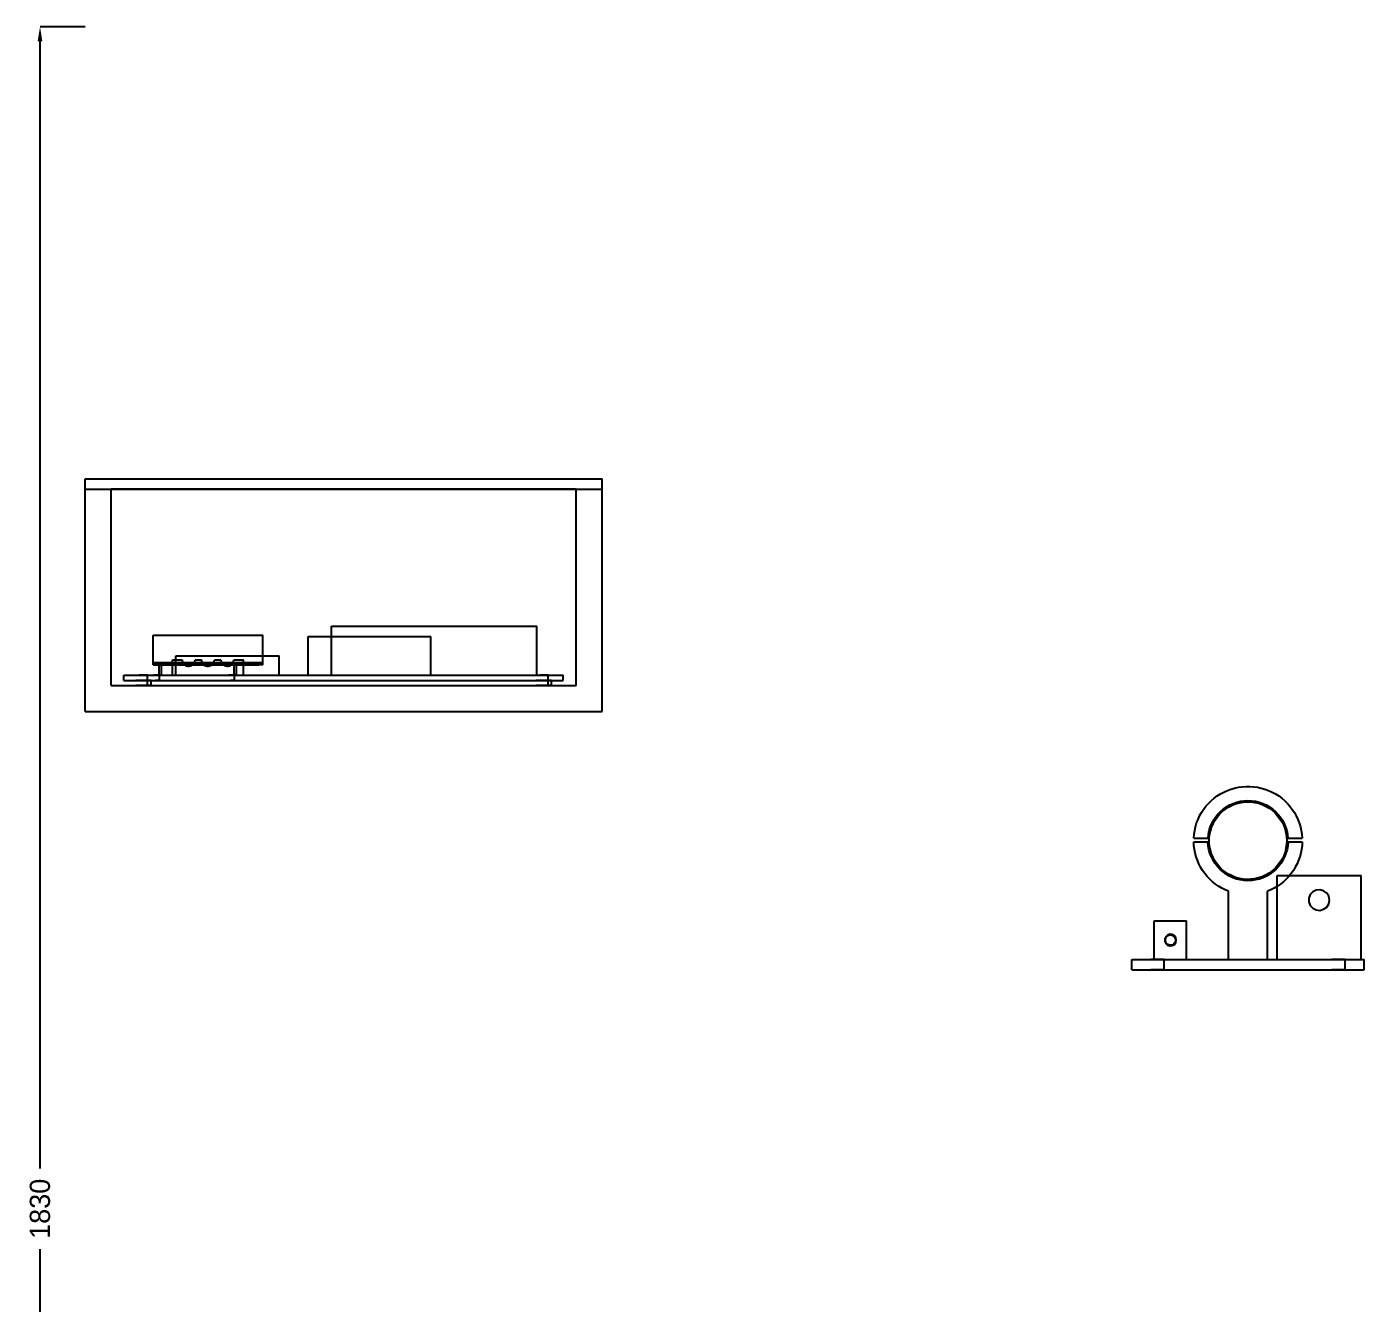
# Model space of a CAD drawing. Header units: millimetres. Extents: x -45 to 2722, y -2126 to 1871.
# Drawn here: x -45 to 990, y -1138 to -150 of the extents above; entities that cross this region are included whole.
import ezdxf

# ---------------------------------------------------------------- set-up
doc = ezdxf.new("R2010")
doc.units = ezdxf.units.MM
doc.layers.add('DIMENSIONS', color=7, linetype='Continuous')
doc.layers.add('FRONT', color=7, linetype='Continuous')
doc.dimstyles.get("Standard").update_dxf_attribs({"dimtxt": 2.5, "dimasz": 2.5, "dimexe": 1.25, "dimexo": 0.625, "dimtad": 1, "dimcen": 2.5, "dimazin": 3, "dimtfac": 1, "dimtmove": 0, "dimatfit": 3})

# ---------------------------------------------------------------- blocks, each defined once
blk = doc.blocks.new('_CLOSEDFILLED')
at = {"color": 0, "linetype": 'BYBLOCK'}
blk.add_solid([(-1, 0.164), (0, 0), (-1, -0.164)], dxfattribs=at)
blk = doc.blocks.new('*D4')
at = {"color": 7}
for p, q in [((0, -150), (-35, -150)), ((-35, -1033.7), (-35, -161.3)), ((-35, -1968.7), (-35, -1096.3)), ((0, -1980), (-35, -1980))]:
    blk.add_line(p, q, dxfattribs=at)
at = {"layer": 'Defpoints'}
for p in [(0, -150), (-35, -1980), (0, -1980)]:
    blk.add_point(p, dxfattribs=at)
at = {"layer": 'DIMENSIONS', "color": 7, "xscale": 11.3, "yscale": 11.3}
for p, rotation in [((-35, -150), 90), ((-35, -1980), 270)]:
    blk.add_blockref('_CLOSEDFILLED', p, dxfattribs=dict(at, rotation=rotation))
at = {"layer": 'DIMENSIONS', "color": 7, "insert": (-35, -1065), "char_height": 15.65, "attachment_point": 5, "rotation": 90}
blk.add_mtext('1830', dxfattribs=at)

msp = doc.modelspace()

# ---------------------------------------------------------------- linework, layer by layer
at = {"layer": 'FRONT'}
for points in [[(0, -508), (0, -500)], [(0, -508), (0, -500)], [(0, -500), (400, -500)], [(0, -500), (400, -500)], [(400, -508), (400, -500)], [(400, -508), (400, -500)], [(0, -680), (0, -508)], [(0, -680), (0, -508)], [(0, -508), (400, -508)], [(0, -508), (400, -508)], [(0, -508), (400, -508)], [(0, -508), (400, -508)], [(380, -508), (20, -508)], [(380, -508), (20, -508)], [(20, -660), (20, -508)], [(20, -660), (20, -508)], [(380, -660), (380, -508)], [(380, -660), (380, -508)], [(400, -680), (400, -508)], [(400, -680), (400, -508)], [(52.5, -642), (52.5, -621)], [(52.5, -642), (52.5, -621)], [(52.5, -621), (137.5, -621)], [(52.5, -621), (137.5, -621)], [(137.5, -642), (137.5, -621)], [(137.5, -642), (137.5, -621)], [(190.5, -652), (190.5, -614)], [(190.5, -652), (190.5, -614)], [(190.5, -614), (349.5, -614)], [(190.5, -614), (349.5, -614)], [(349.5, -652), (349.5, -614)], [(349.5, -652), (349.5, -614)], [(172.5, -652), (172.5, -622)], [(172.5, -652), (172.5, -622)], [(172.5, -622), (267.5, -622)], [(172.5, -622), (267.5, -622)], [(267.5, -652), (267.5, -622)], [(267.5, -652), (267.5, -622)], [(67.5, -652), (67.5, -640)], [(67.5, -652), (67.5, -640)], [(67.5, -640), (75, -640)], [(67.5, -640), (75, -640)], [(70, -652), (70, -637)], [(70, -652), (70, -637)], [(70, -637), (150, -637)], [(70, -637), (150, -637)], [(75, -640), (75.109, -641.04), (75.432, -642.034), (75.955, -642.939), (76.654, -643.716), (77.5, -644.33), (78.455, -644.755), (79.477, -644.973), (80.523, -644.973), (81.545, -644.755), (82.5, -644.33), (83.346, -643.716), (84.045, -642.939), (84.568, -642.034), (84.891, -641.04), (85, -640)], [(75, -640), (75.109, -641.04), (75.432, -642.034), (75.955, -642.939), (76.654, -643.716), (77.5, -644.33), (78.455, -644.755), (79.477, -644.973), (80.523, -644.973), (81.545, -644.755), (82.5, -644.33), (83.346, -643.716), (84.045, -642.939), (84.568, -642.034), (84.891, -641.04), (85, -640)], [(85, -640), (90, -640)], [(85, -640), (90, -640)], [(90, -640), (90.109, -641.04), (90.432, -642.034), (90.955, -642.939), (91.654, -643.716), (92.5, -644.33), (93.455, -644.755), (94.477, -644.973), (95.523, -644.973), (96.545, -644.755), (97.5, -644.33), (98.346, -643.716), (99.045, -642.939), (99.568, -642.034), (99.891, -641.04), (100, -640)], [(90, -640), (90.109, -641.04), (90.432, -642.034), (90.955, -642.939), (91.654, -643.716), (92.5, -644.33), (93.455, -644.755), (94.477, -644.973), (95.523, -644.973), (96.545, -644.755), (97.5, -644.33), (98.346, -643.716), (99.045, -642.939), (99.568, -642.034), (99.891, -641.04), (100, -640)], [(100, -640), (105, -640)], [(100, -640), (105, -640)], [(105, -640), (105.109, -641.04), (105.432, -642.034), (105.955, -642.939), (106.654, -643.716), (107.5, -644.33), (108.455, -644.755), (109.477, -644.973), (110.523, -644.973), (111.545, -644.755), (112.5, -644.33), (113.346, -643.716), (114.045, -642.939), (114.568, -642.034), (114.891, -641.04), (115, -640)], [(105, -640), (105.109, -641.04), (105.432, -642.034), (105.955, -642.939), (106.654, -643.716), (107.5, -644.33), (108.455, -644.755), (109.477, -644.973), (110.523, -644.973), (111.545, -644.755), (112.5, -644.33), (113.346, -643.716), (114.045, -642.939), (114.568, -642.034), (114.891, -641.04), (115, -640)], [(115, -640), (122.5, -640)], [(115, -640), (122.5, -640)], [(122.5, -652), (122.5, -640)], [(122.5, -652), (122.5, -640)], [(150, -652), (150, -637)], [(150, -652), (150, -637)], [(30, -656), (30, -652)], [(30, -656), (30, -652)], [(30, -652), (370, -652)], [(30, -652), (370, -652)], [(48.3, -652), (48.015, -652), (47.208, -652), (46.02, -652), (44.655, -652), (43.35, -652), (42.33, -652), (41.772, -652), (41.772, -652), (42.33, -652), (43.35, -652), (44.655, -652), (46.02, -652), (47.208, -652), (48.015, -652), (48.3, -652)], [(48.3, -652), (48.015, -652), (47.208, -652), (46.02, -652), (44.655, -652), (43.35, -652), (42.33, -652), (41.772, -652), (41.772, -652), (42.33, -652), (43.35, -652), (44.655, -652), (46.02, -652), (47.208, -652), (48.015, -652), (48.3, -652)], [(48.3, -656), (48.3, -652)], [(48.3, -656), (48.3, -652)], [(52.5, -642), (137.5, -642)], [(52.5, -642), (137.5, -642)], [(52.5, -644), (52.5, -642.4)], [(52.5, -644), (52.5, -642.4)], [(52.5, -642.4), (52.516, -642.4), (52.566, -642.4), (52.647, -642.4), (52.759, -642.4), (52.902, -642.4), (53.073, -642.4), (53.271, -642.4), (53.493, -642.4), (53.737, -642.4), (54, -642.4), (54.28, -642.4), (54.573, -642.4), (54.876, -642.4), (55.186, -642.4), (55.5, -642.4)], [(52.5, -642.4), (52.516, -642.4), (52.566, -642.4), (52.647, -642.4), (52.759, -642.4), (52.902, -642.4), (53.073, -642.4), (53.271, -642.4), (53.493, -642.4), (53.737, -642.4), (54, -642.4), (54.28, -642.4), (54.573, -642.4), (54.876, -642.4), (55.186, -642.4), (55.5, -642.4)], [(52.5, -644), (52.516, -644), (52.566, -644), (52.647, -644), (52.759, -644), (52.902, -644), (53.073, -644), (53.271, -644), (53.493, -644), (53.737, -644), (54, -644), (54.28, -644), (54.573, -644), (54.876, -644), (55.186, -644), (55.5, -644)], [(52.5, -644), (52.516, -644), (52.566, -644), (52.647, -644), (52.759, -644), (52.902, -644), (53.073, -644), (53.271, -644), (53.493, -644), (53.737, -644), (54, -644), (54.28, -644), (54.573, -644), (54.876, -644), (55.186, -644), (55.5, -644)], [(59, -644), (58.741, -644), (58.007, -644), (56.927, -644), (55.686, -644), (54.5, -644), (53.573, -644), (53.066, -644), (53.066, -644), (53.573, -644), (54.5, -644), (55.686, -644), (56.927, -644), (58.007, -644), (58.741, -644), (59, -644)], [(59, -644), (58.741, -644), (58.007, -644), (56.927, -644), (55.686, -644), (54.5, -644), (53.573, -644), (53.066, -644), (53.066, -644), (53.573, -644), (54.5, -644), (55.686, -644), (56.927, -644), (58.007, -644), (58.741, -644), (59, -644)], [(59, -652), (58.741, -652), (58.007, -652), (56.927, -652), (55.686, -652), (54.5, -652), (53.573, -652), (53.066, -652), (53.066, -652), (53.573, -652), (54.5, -652), (55.686, -652), (56.927, -652), (58.007, -652), (58.741, -652), (59, -652)], [(59, -652), (58.741, -652), (58.007, -652), (56.927, -652), (55.686, -652), (54.5, -652), (53.573, -652), (53.066, -652), (53.066, -652), (53.573, -652), (54.5, -652), (55.686, -652), (56.927, -652), (58.007, -652), (58.741, -652), (59, -652)], [(57.6, -652), (57.462, -652), (57.071, -652), (56.494, -652), (55.833, -652), (55.2, -652), (54.706, -652), (54.435, -652), (54.435, -652), (54.706, -652), (55.2, -652), (55.833, -652), (56.494, -652), (57.071, -652), (57.462, -652), (57.6, -652)], [(57.6, -652), (57.462, -652), (57.071, -652), (56.494, -652), (55.833, -652), (55.2, -652), (54.706, -652), (54.435, -652), (54.435, -652), (54.706, -652), (55.2, -652), (55.833, -652), (56.494, -652), (57.071, -652), (57.462, -652), (57.6, -652)], [(57.35, -642.4), (57.233, -642.4), (56.903, -642.4), (56.417, -642.4), (55.859, -642.4), (55.325, -642.4), (54.908, -642.4), (54.68, -642.4), (54.68, -642.4), (54.908, -642.4), (55.325, -642.4), (55.859, -642.4), (56.417, -642.4), (56.903, -642.4), (57.233, -642.4), (57.35, -642.4)], [(57.35, -642.4), (57.233, -642.4), (56.903, -642.4), (56.417, -642.4), (55.859, -642.4), (55.325, -642.4), (54.908, -642.4), (54.68, -642.4), (54.68, -642.4), (54.908, -642.4), (55.325, -642.4), (55.859, -642.4), (56.417, -642.4), (56.903, -642.4), (57.233, -642.4), (57.35, -642.4)], [(57.35, -644), (57.233, -644), (56.903, -644), (56.417, -644), (55.859, -644), (55.325, -644), (54.908, -644), (54.68, -644), (54.68, -644), (54.908, -644), (55.325, -644), (55.859, -644), (56.417, -644), (56.903, -644), (57.233, -644), (57.35, -644)], [(57.35, -644), (57.233, -644), (56.903, -644), (56.417, -644), (55.859, -644), (55.325, -644), (54.908, -644), (54.68, -644), (54.68, -644), (54.908, -644), (55.325, -644), (55.859, -644), (56.417, -644), (56.903, -644), (57.233, -644), (57.35, -644)], [(57.35, -644), (57.233, -644), (56.903, -644), (56.417, -644), (55.859, -644), (55.325, -644), (54.908, -644), (54.68, -644), (54.68, -644), (54.908, -644), (55.325, -644), (55.859, -644), (56.417, -644), (56.903, -644), (57.233, -644), (57.35, -644)], [(57.35, -644), (57.233, -644), (56.903, -644), (56.417, -644), (55.859, -644), (55.325, -644), (54.908, -644), (54.68, -644), (54.68, -644), (54.908, -644), (55.325, -644), (55.859, -644), (56.417, -644), (56.903, -644), (57.233, -644), (57.35, -644)], [(57.35, -652), (57.233, -652), (56.903, -652), (56.417, -652), (55.859, -652), (55.325, -652), (54.908, -652), (54.68, -652), (54.68, -652), (54.908, -652), (55.325, -652), (55.859, -652), (56.417, -652), (56.903, -652), (57.233, -652), (57.35, -652)], [(57.35, -652), (57.233, -652), (56.903, -652), (56.417, -652), (55.859, -652), (55.325, -652), (54.908, -652), (54.68, -652), (54.68, -652), (54.908, -652), (55.325, -652), (55.859, -652), (56.417, -652), (56.903, -652), (57.233, -652), (57.35, -652)], [(55.5, -642.4), (134.5, -642.4)], [(55.5, -642.4), (134.5, -642.4)], [(55.5, -644), (55.5, -642.4)], [(55.5, -644), (55.5, -642.4)], [(55.5, -644), (134.5, -644)], [(55.5, -644), (134.5, -644)], [(57.35, -644), (57.35, -642.4)], [(57.35, -644), (57.35, -642.4)], [(57.35, -652), (57.35, -644)], [(57.35, -652), (57.35, -644)], [(57.6, -656), (57.6, -652)], [(57.6, -656), (57.6, -652)], [(59, -652), (59, -644)], [(59, -652), (59, -644)], [(67.5, -652), (122.5, -652)], [(67.5, -652), (122.5, -652)], [(70, -652), (150, -652)], [(70, -652), (150, -652)], [(117, -644), (116.741, -644), (116.007, -644), (114.927, -644), (113.686, -644), (112.5, -644), (111.573, -644), (111.066, -644), (111.066, -644), (111.573, -644), (112.5, -644), (113.686, -644), (114.927, -644), (116.007, -644), (116.741, -644), (117, -644)], [(117, -644), (116.741, -644), (116.007, -644), (114.927, -644), (113.686, -644), (112.5, -644), (111.573, -644), (111.066, -644), (111.066, -644), (111.573, -644), (112.5, -644), (113.686, -644), (114.927, -644), (116.007, -644), (116.741, -644), (117, -644)], [(117, -652), (116.741, -652), (116.007, -652), (114.927, -652), (113.686, -652), (112.5, -652), (111.573, -652), (111.066, -652), (111.066, -652), (111.573, -652), (112.5, -652), (113.686, -652), (114.927, -652), (116.007, -652), (116.741, -652), (117, -652)], [(117, -652), (116.741, -652), (116.007, -652), (114.927, -652), (113.686, -652), (112.5, -652), (111.573, -652), (111.066, -652), (111.066, -652), (111.573, -652), (112.5, -652), (113.686, -652), (114.927, -652), (116.007, -652), (116.741, -652), (117, -652)], [(115.6, -652), (115.462, -652), (115.071, -652), (114.494, -652), (113.833, -652), (113.2, -652), (112.706, -652), (112.435, -652), (112.435, -652), (112.706, -652), (113.2, -652), (113.833, -652), (114.494, -652), (115.071, -652), (115.462, -652), (115.6, -652)], [(115.6, -652), (115.462, -652), (115.071, -652), (114.494, -652), (113.833, -652), (113.2, -652), (112.706, -652), (112.435, -652), (112.435, -652), (112.706, -652), (113.2, -652), (113.833, -652), (114.494, -652), (115.071, -652), (115.462, -652), (115.6, -652)], [(115.35, -642.4), (115.233, -642.4), (114.903, -642.4), (114.417, -642.4), (113.859, -642.4), (113.325, -642.4), (112.908, -642.4), (112.68, -642.4), (112.68, -642.4), (112.908, -642.4), (113.325, -642.4), (113.859, -642.4), (114.417, -642.4), (114.903, -642.4), (115.233, -642.4), (115.35, -642.4)], [(115.35, -642.4), (115.233, -642.4), (114.903, -642.4), (114.417, -642.4), (113.859, -642.4), (113.325, -642.4), (112.908, -642.4), (112.68, -642.4), (112.68, -642.4), (112.908, -642.4), (113.325, -642.4), (113.859, -642.4), (114.417, -642.4), (114.903, -642.4), (115.233, -642.4), (115.35, -642.4)], [(115.35, -644), (115.233, -644), (114.903, -644), (114.417, -644), (113.859, -644), (113.325, -644), (112.908, -644), (112.68, -644), (112.68, -644), (112.908, -644), (113.325, -644), (113.859, -644), (114.417, -644), (114.903, -644), (115.233, -644), (115.35, -644)], [(115.35, -644), (115.233, -644), (114.903, -644), (114.417, -644), (113.859, -644), (113.325, -644), (112.908, -644), (112.68, -644), (112.68, -644), (112.908, -644), (113.325, -644), (113.859, -644), (114.417, -644), (114.903, -644), (115.233, -644), (115.35, -644)], [(115.35, -644), (115.233, -644), (114.903, -644), (114.417, -644), (113.859, -644), (113.325, -644), (112.908, -644), (112.68, -644), (112.68, -644), (112.908, -644), (113.325, -644), (113.859, -644), (114.417, -644), (114.903, -644), (115.233, -644), (115.35, -644)], [(115.35, -644), (115.233, -644), (114.903, -644), (114.417, -644), (113.859, -644), (113.325, -644), (112.908, -644), (112.68, -644), (112.68, -644), (112.908, -644), (113.325, -644), (113.859, -644), (114.417, -644), (114.903, -644), (115.233, -644), (115.35, -644)], [(115.35, -652), (115.233, -652), (114.903, -652), (114.417, -652), (113.859, -652), (113.325, -652), (112.908, -652), (112.68, -652), (112.68, -652), (112.908, -652), (113.325, -652), (113.859, -652), (114.417, -652), (114.903, -652), (115.233, -652), (115.35, -652)], [(115.35, -652), (115.233, -652), (114.903, -652), (114.417, -652), (113.859, -652), (113.325, -652), (112.908, -652), (112.68, -652), (112.68, -652), (112.908, -652), (113.325, -652), (113.859, -652), (114.417, -652), (114.903, -652), (115.233, -652), (115.35, -652)], [(115.35, -644), (115.35, -642.4)], [(115.35, -644), (115.35, -642.4)], [(115.35, -652), (115.35, -644)], [(115.35, -652), (115.35, -644)], [(115.6, -656), (115.6, -652)], [(115.6, -656), (115.6, -652)], [(117, -652), (117, -644)], [(117, -652), (117, -644)], [(137.5, -642.4), (137.484, -642.4), (137.434, -642.4), (137.353, -642.4), (137.241, -642.4), (137.098, -642.4), (136.927, -642.4), (136.729, -642.4), (136.507, -642.4), (136.263, -642.4), (136, -642.4), (135.72, -642.4), (135.427, -642.4), (135.124, -642.4), (134.814, -642.4), (134.5, -642.4)], [(137.5, -642.4), (137.484, -642.4), (137.434, -642.4), (137.353, -642.4), (137.241, -642.4), (137.098, -642.4), (136.927, -642.4), (136.729, -642.4), (136.507, -642.4), (136.263, -642.4), (136, -642.4), (135.72, -642.4), (135.427, -642.4), (135.124, -642.4), (134.814, -642.4), (134.5, -642.4)], [(134.5, -644), (134.5, -642.4)], [(134.5, -644), (134.5, -642.4)], [(137.5, -644), (137.484, -644), (137.434, -644), (137.353, -644), (137.241, -644), (137.098, -644), (136.927, -644), (136.729, -644), (136.507, -644), (136.263, -644), (136, -644), (135.72, -644), (135.427, -644), (135.124, -644), (134.814, -644), (134.5, -644)], [(137.5, -644), (137.484, -644), (137.434, -644), (137.353, -644), (137.241, -644), (137.098, -644), (136.927, -644), (136.729, -644), (136.507, -644), (136.263, -644), (136, -644), (135.72, -644), (135.427, -644), (135.124, -644), (134.814, -644), (134.5, -644)], [(137.5, -644), (137.5, -642.4)], [(137.5, -644), (137.5, -642.4)], [(172.5, -652), (267.5, -652)], [(172.5, -652), (267.5, -652)], [(190.5, -652), (349.5, -652)], [(190.5, -652), (349.5, -652)], [(358.3, -652), (358.015, -652), (357.208, -652), (356.02, -652), (354.655, -652), (353.35, -652), (352.33, -652), (351.772, -652), (351.772, -652), (352.33, -652), (353.35, -652), (354.655, -652), (356.02, -652), (357.208, -652), (358.015, -652), (358.3, -652)], [(358.3, -652), (358.015, -652), (357.208, -652), (356.02, -652), (354.655, -652), (353.35, -652), (352.33, -652), (351.772, -652), (351.772, -652), (352.33, -652), (353.35, -652), (354.655, -652), (356.02, -652), (357.208, -652), (358.015, -652), (358.3, -652)], [(358.3, -656), (358.3, -652)], [(358.3, -656), (358.3, -652)], [(370, -656), (370, -652)], [(370, -656), (370, -652)], [(20, -660), (380, -660)], [(20, -660), (380, -660)], [(30, -656), (370, -656)], [(30, -656), (370, -656)], [(51, -656), (50.481, -656), (49.015, -656), (46.854, -656), (44.373, -656), (42, -656), (40.146, -656), (39.131, -656), (39.131, -656), (40.146, -656), (42, -656), (44.373, -656), (46.854, -656), (49.015, -656), (50.481, -656), (51, -656)], [(51, -656), (50.481, -656), (49.015, -656), (46.854, -656), (44.373, -656), (42, -656), (40.146, -656), (39.131, -656), (39.131, -656), (40.146, -656), (42, -656), (44.373, -656), (46.854, -656), (49.015, -656), (50.481, -656), (51, -656)], [(51, -660), (50.481, -660), (49.015, -660), (46.854, -660), (44.373, -660), (42, -660), (40.146, -660), (39.131, -660), (39.131, -660), (40.146, -660), (42, -660), (44.373, -660), (46.854, -660), (49.015, -660), (50.481, -660), (51, -660)], [(51, -660), (50.481, -660), (49.015, -660), (46.854, -660), (44.373, -660), (42, -660), (40.146, -660), (39.131, -660), (39.131, -660), (40.146, -660), (42, -660), (44.373, -660), (46.854, -660), (49.015, -660), (50.481, -660), (51, -660)], [(48.3, -656), (48.015, -656), (47.208, -656), (46.02, -656), (44.655, -656), (43.35, -656), (42.33, -656), (41.772, -656), (41.772, -656), (42.33, -656), (43.35, -656), (44.655, -656), (46.02, -656), (47.208, -656), (48.015, -656), (48.3, -656)], [(48.3, -656), (48.015, -656), (47.208, -656), (46.02, -656), (44.655, -656), (43.35, -656), (42.33, -656), (41.772, -656), (41.772, -656), (42.33, -656), (43.35, -656), (44.655, -656), (46.02, -656), (47.208, -656), (48.015, -656), (48.3, -656)], [(48.3, -656), (48.015, -656), (47.208, -656), (46.02, -656), (44.655, -656), (43.35, -656), (42.33, -656), (41.772, -656), (41.772, -656), (42.33, -656), (43.35, -656), (44.655, -656), (46.02, -656), (47.208, -656), (48.015, -656), (48.3, -656)], [(48.3, -656), (48.015, -656), (47.208, -656), (46.02, -656), (44.655, -656), (43.35, -656), (42.33, -656), (41.772, -656), (41.772, -656), (42.33, -656), (43.35, -656), (44.655, -656), (46.02, -656), (47.208, -656), (48.015, -656), (48.3, -656)], [(48.3, -660), (48.015, -660), (47.208, -660), (46.02, -660), (44.655, -660), (43.35, -660), (42.33, -660), (41.772, -660), (41.772, -660), (42.33, -660), (43.35, -660), (44.655, -660), (46.02, -660), (47.208, -660), (48.015, -660), (48.3, -660)], [(48.3, -660), (48.015, -660), (47.208, -660), (46.02, -660), (44.655, -660), (43.35, -660), (42.33, -660), (41.772, -660), (41.772, -660), (42.33, -660), (43.35, -660), (44.655, -660), (46.02, -660), (47.208, -660), (48.015, -660), (48.3, -660)], [(48.3, -660), (48.3, -656)], [(48.3, -660), (48.3, -656)], [(51, -660), (51, -656)], [(51, -660), (51, -656)], [(57.6, -656), (57.462, -656), (57.071, -656), (56.494, -656), (55.833, -656), (55.2, -656), (54.706, -656), (54.435, -656), (54.435, -656), (54.706, -656), (55.2, -656), (55.833, -656), (56.494, -656), (57.071, -656), (57.462, -656), (57.6, -656)], [(57.6, -656), (57.462, -656), (57.071, -656), (56.494, -656), (55.833, -656), (55.2, -656), (54.706, -656), (54.435, -656), (54.435, -656), (54.706, -656), (55.2, -656), (55.833, -656), (56.494, -656), (57.071, -656), (57.462, -656), (57.6, -656)], [(115.6, -656), (115.462, -656), (115.071, -656), (114.494, -656), (113.833, -656), (113.2, -656), (112.706, -656), (112.435, -656), (112.435, -656), (112.706, -656), (113.2, -656), (113.833, -656), (114.494, -656), (115.071, -656), (115.462, -656), (115.6, -656)], [(115.6, -656), (115.462, -656), (115.071, -656), (114.494, -656), (113.833, -656), (113.2, -656), (112.706, -656), (112.435, -656), (112.435, -656), (112.706, -656), (113.2, -656), (113.833, -656), (114.494, -656), (115.071, -656), (115.462, -656), (115.6, -656)], [(361, -656), (360.481, -656), (359.015, -656), (356.854, -656), (354.373, -656), (352, -656), (350.146, -656), (349.131, -656), (349.131, -656), (350.146, -656), (352, -656), (354.373, -656), (356.854, -656), (359.015, -656), (360.481, -656), (361, -656)], [(361, -656), (360.481, -656), (359.015, -656), (356.854, -656), (354.373, -656), (352, -656), (350.146, -656), (349.131, -656), (349.131, -656), (350.146, -656), (352, -656), (354.373, -656), (356.854, -656), (359.015, -656), (360.481, -656), (361, -656)], [(361, -660), (360.481, -660), (359.015, -660), (356.854, -660), (354.373, -660), (352, -660), (350.146, -660), (349.131, -660), (349.131, -660), (350.146, -660), (352, -660), (354.373, -660), (356.854, -660), (359.015, -660), (360.481, -660), (361, -660)], [(361, -660), (360.481, -660), (359.015, -660), (356.854, -660), (354.373, -660), (352, -660), (350.146, -660), (349.131, -660), (349.131, -660), (350.146, -660), (352, -660), (354.373, -660), (356.854, -660), (359.015, -660), (360.481, -660), (361, -660)], [(358.3, -656), (358.015, -656), (357.208, -656), (356.02, -656), (354.655, -656), (353.35, -656), (352.33, -656), (351.772, -656), (351.772, -656), (352.33, -656), (353.35, -656), (354.655, -656), (356.02, -656), (357.208, -656), (358.015, -656), (358.3, -656)], [(358.3, -656), (358.015, -656), (357.208, -656), (356.02, -656), (354.655, -656), (353.35, -656), (352.33, -656), (351.772, -656), (351.772, -656), (352.33, -656), (353.35, -656), (354.655, -656), (356.02, -656), (357.208, -656), (358.015, -656), (358.3, -656)], [(358.3, -656), (358.015, -656), (357.208, -656), (356.02, -656), (354.655, -656), (353.35, -656), (352.33, -656), (351.772, -656), (351.772, -656), (352.33, -656), (353.35, -656), (354.655, -656), (356.02, -656), (357.208, -656), (358.015, -656), (358.3, -656)], [(358.3, -656), (358.015, -656), (357.208, -656), (356.02, -656), (354.655, -656), (353.35, -656), (352.33, -656), (351.772, -656), (351.772, -656), (352.33, -656), (353.35, -656), (354.655, -656), (356.02, -656), (357.208, -656), (358.015, -656), (358.3, -656)], [(358.3, -660), (358.015, -660), (357.208, -660), (356.02, -660), (354.655, -660), (353.35, -660), (352.33, -660), (351.772, -660), (351.772, -660), (352.33, -660), (353.35, -660), (354.655, -660), (356.02, -660), (357.208, -660), (358.015, -660), (358.3, -660)], [(358.3, -660), (358.015, -660), (357.208, -660), (356.02, -660), (354.655, -660), (353.35, -660), (352.33, -660), (351.772, -660), (351.772, -660), (352.33, -660), (353.35, -660), (354.655, -660), (356.02, -660), (357.208, -660), (358.015, -660), (358.3, -660)], [(358.3, -660), (358.3, -656)], [(358.3, -660), (358.3, -656)], [(361, -660), (361, -656)], [(361, -660), (361, -656)], [(0, -680), (400, -680)], [(0, -680), (400, -680)], [(858.048, -778), (858.294, -775.035), (858.75, -772.096), (859.413, -769.196), (860.28, -766.35), (861.346, -763.572), (862.606, -760.878), (864.053, -758.279), (865.681, -755.789), (867.481, -753.42), (869.444, -751.185), (871.56, -749.094), (873.819, -747.159), (876.21, -745.388), (878.719, -743.79), (881.336, -742.375), (884.046, -741.148), (886.836, -740.116), (889.692, -739.285), (892.6, -738.657), (895.545, -738.237), (898.513, -738.026), (901.487, -738.026), (904.455, -738.237), (907.4, -738.657), (910.308, -739.285), (913.164, -740.116), (915.954, -741.148), (918.664, -742.375), (921.281, -743.79), (923.79, -745.388), (926.181, -747.159), (928.44, -749.094), (930.556, -751.185), (932.519, -753.42), (934.319, -755.789), (935.947, -758.279), (937.394, -760.878), (938.654, -763.572), (939.72, -766.35), (940.587, -769.196), (941.25, -772.096), (941.706, -775.035), (941.952, -778)], [(858.048, -778), (858.294, -775.035), (858.75, -772.096), (859.413, -769.196), (860.28, -766.35), (861.346, -763.572), (862.606, -760.878), (864.053, -758.279), (865.681, -755.789), (867.481, -753.42), (869.444, -751.185), (871.56, -749.094), (873.819, -747.159), (876.21, -745.388), (878.719, -743.79), (881.336, -742.375), (884.046, -741.148), (886.836, -740.116), (889.692, -739.285), (892.6, -738.657), (895.545, -738.237), (898.513, -738.026), (901.487, -738.026), (904.455, -738.237), (907.4, -738.657), (910.308, -739.285), (913.164, -740.116), (915.954, -741.148), (918.664, -742.375), (921.281, -743.79), (923.79, -745.388), (926.181, -747.159), (928.44, -749.094), (930.556, -751.185), (932.519, -753.42), (934.319, -755.789), (935.947, -758.279), (937.394, -760.878), (938.654, -763.572), (939.72, -766.35), (940.587, -769.196), (941.25, -772.096), (941.706, -775.035), (941.952, -778)], [(858.048, -778), (858.294, -775.035), (858.75, -772.096), (859.413, -769.196), (860.28, -766.35), (861.346, -763.572), (862.606, -760.878), (864.053, -758.279), (865.681, -755.789), (867.481, -753.42), (869.444, -751.185), (871.56, -749.094), (873.819, -747.159), (876.21, -745.388), (878.719, -743.79), (881.336, -742.375), (884.046, -741.148), (886.836, -740.116), (889.692, -739.285), (892.6, -738.657), (895.545, -738.237), (898.513, -738.026), (901.487, -738.026), (904.455, -738.237), (907.4, -738.657), (910.308, -739.285), (913.164, -740.116), (915.954, -741.148), (918.664, -742.375), (921.281, -743.79), (923.79, -745.388), (926.181, -747.159), (928.44, -749.094), (930.556, -751.185), (932.519, -753.42), (934.319, -755.789), (935.947, -758.279), (937.394, -760.878), (938.654, -763.572), (939.72, -766.35), (940.587, -769.196), (941.25, -772.096), (941.706, -775.035), (941.952, -778)], [(858.048, -778), (858.294, -775.035), (858.75, -772.096), (859.413, -769.196), (860.28, -766.35), (861.346, -763.572), (862.606, -760.878), (864.053, -758.279), (865.681, -755.789), (867.481, -753.42), (869.444, -751.185), (871.56, -749.094), (873.819, -747.159), (876.21, -745.388), (878.719, -743.79), (881.336, -742.375), (884.046, -741.148), (886.836, -740.116), (889.692, -739.285), (892.6, -738.657), (895.545, -738.237), (898.513, -738.026), (901.487, -738.026), (904.455, -738.237), (907.4, -738.657), (910.308, -739.285), (913.164, -740.116), (915.954, -741.148), (918.664, -742.375), (921.281, -743.79), (923.79, -745.388), (926.181, -747.159), (928.44, -749.094), (930.556, -751.185), (932.519, -753.42), (934.319, -755.789), (935.947, -758.279), (937.394, -760.878), (938.654, -763.572), (939.72, -766.35), (940.587, -769.196), (941.25, -772.096), (941.706, -775.035), (941.952, -778)], [(869.065, -778), (869.39, -775.101), (869.986, -772.245), (870.847, -769.458), (871.968, -766.764), (873.336, -764.188), (874.94, -761.752), (876.767, -759.477), (878.799, -757.384), (881.018, -755.491), (883.406, -753.815), (885.941, -752.371), (888.601, -751.172), (891.361, -750.228), (894.198, -749.548), (897.086, -749.137), (900, -749), (902.914, -749.137), (905.802, -749.548), (908.639, -750.228), (911.399, -751.172), (914.059, -752.371), (916.594, -753.815), (918.982, -755.491), (921.201, -757.384), (923.233, -759.477), (925.06, -761.752), (926.664, -764.188), (928.032, -766.764), (929.153, -769.458), (930.014, -772.245), (930.61, -775.101), (930.935, -778)], [(869.065, -778), (869.39, -775.101), (869.986, -772.245), (870.847, -769.458), (871.968, -766.764), (873.336, -764.188), (874.94, -761.752), (876.767, -759.477), (878.799, -757.384), (881.018, -755.491), (883.406, -753.815), (885.941, -752.371), (888.601, -751.172), (891.361, -750.228), (894.198, -749.548), (897.086, -749.137), (900, -749), (902.914, -749.137), (905.802, -749.548), (908.639, -750.228), (911.399, -751.172), (914.059, -752.371), (916.594, -753.815), (918.982, -755.491), (921.201, -757.384), (923.233, -759.477), (925.06, -761.752), (926.664, -764.188), (928.032, -766.764), (929.153, -769.458), (930.014, -772.245), (930.61, -775.101), (930.935, -778)], [(869.065, -778), (869.39, -775.101), (869.986, -772.245), (870.847, -769.458), (871.968, -766.764), (873.336, -764.188), (874.94, -761.752), (876.767, -759.477), (878.799, -757.384), (881.018, -755.491), (883.406, -753.815), (885.941, -752.371), (888.601, -751.172), (891.361, -750.228), (894.198, -749.548), (897.086, -749.137), (900, -749), (902.914, -749.137), (905.802, -749.548), (908.639, -750.228), (911.399, -751.172), (914.059, -752.371), (916.594, -753.815), (918.982, -755.491), (921.201, -757.384), (923.233, -759.477), (925.06, -761.752), (926.664, -764.188), (928.032, -766.764), (929.153, -769.458), (930.014, -772.245), (930.61, -775.101), (930.935, -778)], [(869.065, -778), (869.39, -775.101), (869.986, -772.245), (870.847, -769.458), (871.968, -766.764), (873.336, -764.188), (874.94, -761.752), (876.767, -759.477), (878.799, -757.384), (881.018, -755.491), (883.406, -753.815), (885.941, -752.371), (888.601, -751.172), (891.361, -750.228), (894.198, -749.548), (897.086, -749.137), (900, -749), (902.914, -749.137), (905.802, -749.548), (908.639, -750.228), (911.399, -751.172), (914.059, -752.371), (916.594, -753.815), (918.982, -755.491), (921.201, -757.384), (923.233, -759.477), (925.06, -761.752), (926.664, -764.188), (928.032, -766.764), (929.153, -769.458), (930.014, -772.245), (930.61, -775.101), (930.935, -778)], [(930, -780), (929.851, -782.987), (929.405, -785.944), (928.667, -788.843), (927.644, -791.653), (926.347, -794.348), (924.787, -796.9), (922.981, -799.284), (920.947, -801.476), (918.705, -803.455), (916.276, -805.201), (913.686, -806.696), (910.96, -807.926), (908.125, -808.879), (905.209, -809.544), (902.242, -809.916), (899.252, -809.991), (896.27, -809.767), (893.324, -809.248), (890.445, -808.438), (887.661, -807.345), (885, -805.981), (882.488, -804.358), (880.149, -802.493), (878.008, -800.405), (876.086, -798.114), (874.401, -795.643), (872.971, -793.017), (871.809, -790.261), (870.928, -787.403), (870.335, -784.471), (870.037, -781.495), (870.037, -778.505), (870.335, -775.529), (870.928, -772.597), (871.809, -769.739), (872.971, -766.983), (874.401, -764.357), (876.086, -761.886), (878.008, -759.595), (880.149, -757.507), (882.488, -755.642), (885, -754.019), (887.661, -752.655), (890.445, -751.562), (893.324, -750.752), (896.27, -750.233), (899.252, -750.009), (902.242, -750.084), (905.209, -750.456), (908.125, -751.121), (910.96, -752.074), (913.686, -753.304), (916.276, -754.799), (918.705, -756.545), (920.947, -758.524), (922.981, -760.716), (924.787, -763.1), (926.347, -765.652), (927.644, -768.347), (928.667, -771.157), (929.405, -774.056), (929.851, -777.013), (930, -780)], [(930, -780), (929.851, -782.987), (929.405, -785.944), (928.667, -788.843), (927.644, -791.653), (926.347, -794.348), (924.787, -796.9), (922.981, -799.284), (920.947, -801.476), (918.705, -803.455), (916.276, -805.201), (913.686, -806.696), (910.96, -807.926), (908.125, -808.879), (905.209, -809.544), (902.242, -809.916), (899.252, -809.991), (896.27, -809.767), (893.324, -809.248), (890.445, -808.438), (887.661, -807.345), (885, -805.981), (882.488, -804.358), (880.149, -802.493), (878.008, -800.405), (876.086, -798.114), (874.401, -795.643), (872.971, -793.017), (871.809, -790.261), (870.928, -787.403), (870.335, -784.471), (870.037, -781.495), (870.037, -778.505), (870.335, -775.529), (870.928, -772.597), (871.809, -769.739), (872.971, -766.983), (874.401, -764.357), (876.086, -761.886), (878.008, -759.595), (880.149, -757.507), (882.488, -755.642), (885, -754.019), (887.661, -752.655), (890.445, -751.562), (893.324, -750.752), (896.27, -750.233), (899.252, -750.009), (902.242, -750.084), (905.209, -750.456), (908.125, -751.121), (910.96, -752.074), (913.686, -753.304), (916.276, -754.799), (918.705, -756.545), (920.947, -758.524), (922.981, -760.716), (924.787, -763.1), (926.347, -765.652), (927.644, -768.347), (928.667, -771.157), (929.405, -774.056), (929.851, -777.013), (930, -780)], [(885, -819.23), (882.311, -818.093), (879.708, -816.773), (877.203, -815.274), (874.808, -813.606), (872.534, -811.775), (870.394, -809.79), (868.396, -807.662), (866.551, -805.4), (864.867, -803.015), (863.353, -800.519), (862.017, -797.924), (860.863, -795.242), (859.899, -792.487), (859.129, -789.672), (858.556, -786.809), (858.183, -783.914), (858.012, -781)], [(858.012, -781), (869.016, -781)], [(885, -819.23), (882.311, -818.093), (879.708, -816.773), (877.203, -815.274), (874.808, -813.606), (872.534, -811.775), (870.394, -809.79), (868.396, -807.662), (866.551, -805.4), (864.867, -803.015), (863.353, -800.519), (862.017, -797.924), (860.863, -795.242), (859.899, -792.487), (859.129, -789.672), (858.556, -786.809), (858.183, -783.914), (858.012, -781)], [(858.012, -781), (869.016, -781)], [(885, -819.23), (882.311, -818.093), (879.708, -816.773), (877.203, -815.274), (874.808, -813.606), (872.534, -811.775), (870.394, -809.79), (868.396, -807.662), (866.551, -805.4), (864.867, -803.015), (863.353, -800.519), (862.017, -797.924), (860.863, -795.242), (859.899, -792.487), (859.129, -789.672), (858.556, -786.809), (858.183, -783.914), (858.012, -781)], [(858.012, -781), (869.016, -781)], [(885, -819.23), (882.311, -818.093), (879.708, -816.773), (877.203, -815.274), (874.808, -813.606), (872.534, -811.775), (870.394, -809.79), (868.396, -807.662), (866.551, -805.4), (864.867, -803.015), (863.353, -800.519), (862.017, -797.924), (860.863, -795.242), (859.899, -792.487), (859.129, -789.672), (858.556, -786.809), (858.183, -783.914), (858.012, -781)], [(858.012, -781), (869.016, -781)], [(858.048, -778), (869.065, -778)], [(858.048, -778), (869.065, -778)], [(858.048, -778), (869.065, -778)], [(858.048, -778), (869.065, -778)], [(930.984, -781), (930.745, -783.97), (930.222, -786.904), (929.419, -789.773), (928.345, -792.553), (927.009, -795.216), (925.423, -797.739), (923.602, -800.098), (921.564, -802.271), (919.326, -804.239), (916.91, -805.982), (914.337, -807.486), (911.632, -808.735), (908.819, -809.719), (905.925, -810.428), (902.976, -810.857), (900, -811), (897.024, -810.857), (894.075, -810.428), (891.181, -809.719), (888.368, -808.735), (885.663, -807.486), (883.09, -805.982), (880.674, -804.239), (878.436, -802.271), (876.398, -800.098), (874.577, -797.739), (872.991, -795.216), (871.655, -792.553), (870.581, -789.773), (869.778, -786.904), (869.255, -783.97), (869.016, -781)], [(930.984, -781), (930.745, -783.97), (930.222, -786.904), (929.419, -789.773), (928.345, -792.553), (927.009, -795.216), (925.423, -797.739), (923.602, -800.098), (921.564, -802.271), (919.326, -804.239), (916.91, -805.982), (914.337, -807.486), (911.632, -808.735), (908.819, -809.719), (905.925, -810.428), (902.976, -810.857), (900, -811), (897.024, -810.857), (894.075, -810.428), (891.181, -809.719), (888.368, -808.735), (885.663, -807.486), (883.09, -805.982), (880.674, -804.239), (878.436, -802.271), (876.398, -800.098), (874.577, -797.739), (872.991, -795.216), (871.655, -792.553), (870.581, -789.773), (869.778, -786.904), (869.255, -783.97), (869.016, -781)], [(930.984, -781), (930.745, -783.97), (930.222, -786.904), (929.419, -789.773), (928.345, -792.553), (927.009, -795.216), (925.423, -797.739), (923.602, -800.098), (921.564, -802.271), (919.326, -804.239), (916.91, -805.982), (914.337, -807.486), (911.632, -808.735), (908.819, -809.719), (905.925, -810.428), (902.976, -810.857), (900, -811), (897.024, -810.857), (894.075, -810.428), (891.181, -809.719), (888.368, -808.735), (885.663, -807.486), (883.09, -805.982), (880.674, -804.239), (878.436, -802.271), (876.398, -800.098), (874.577, -797.739), (872.991, -795.216), (871.655, -792.553), (870.581, -789.773), (869.778, -786.904), (869.255, -783.97), (869.016, -781)], [(930.984, -781), (930.745, -783.97), (930.222, -786.904), (929.419, -789.773), (928.345, -792.553), (927.009, -795.216), (925.423, -797.739), (923.602, -800.098), (921.564, -802.271), (919.326, -804.239), (916.91, -805.982), (914.337, -807.486), (911.632, -808.735), (908.819, -809.719), (905.925, -810.428), (902.976, -810.857), (900, -811), (897.024, -810.857), (894.075, -810.428), (891.181, -809.719), (888.368, -808.735), (885.663, -807.486), (883.09, -805.982), (880.674, -804.239), (878.436, -802.271), (876.398, -800.098), (874.577, -797.739), (872.991, -795.216), (871.655, -792.553), (870.581, -789.773), (869.778, -786.904), (869.255, -783.97), (869.016, -781)], [(941.988, -781), (941.817, -783.914), (941.444, -786.809), (940.871, -789.672), (940.101, -792.487), (939.137, -795.242), (937.983, -797.924), (936.647, -800.519), (935.133, -803.015), (933.449, -805.4), (931.604, -807.662), (929.606, -809.79), (927.466, -811.775), (925.192, -813.606), (922.797, -815.274), (920.292, -816.773), (917.689, -818.093), (915, -819.23)], [(941.988, -781), (941.817, -783.914), (941.444, -786.809), (940.871, -789.672), (940.101, -792.487), (939.137, -795.242), (937.983, -797.924), (936.647, -800.519), (935.133, -803.015), (933.449, -805.4), (931.604, -807.662), (929.606, -809.79), (927.466, -811.775), (925.192, -813.606), (922.797, -815.274), (920.292, -816.773), (917.689, -818.093), (915, -819.23)], [(941.988, -781), (941.817, -783.914), (941.444, -786.809), (940.871, -789.672), (940.101, -792.487), (939.137, -795.242), (937.983, -797.924), (936.647, -800.519), (935.133, -803.015), (933.449, -805.4), (931.604, -807.662), (929.606, -809.79), (927.466, -811.775), (925.192, -813.606), (922.797, -815.274), (920.292, -816.773), (917.689, -818.093), (915, -819.23)], [(941.988, -781), (941.817, -783.914), (941.444, -786.809), (940.871, -789.672), (940.101, -792.487), (939.137, -795.242), (937.983, -797.924), (936.647, -800.519), (935.133, -803.015), (933.449, -805.4), (931.604, -807.662), (929.606, -809.79), (927.466, -811.775), (925.192, -813.606), (922.797, -815.274), (920.292, -816.773), (917.689, -818.093), (915, -819.23)], [(930.935, -778), (941.952, -778)], [(930.935, -778), (941.952, -778)], [(930.935, -778), (941.952, -778)], [(930.935, -778), (941.952, -778)], [(930.984, -781), (941.988, -781)], [(930.984, -781), (941.988, -781)], [(930.984, -781), (941.988, -781)], [(930.984, -781), (941.988, -781)], [(922.5, -872), (922.5, -807)], [(922.5, -872), (922.5, -807)], [(922.5, -807), (987.5, -807)], [(922.5, -807), (987.5, -807)], [(987.5, -872), (987.5, -807)], [(987.5, -872), (987.5, -807)], [(885, -872), (885, -819.23)], [(885, -872), (885, -819.23)], [(885, -872), (885, -819.23)], [(885, -872), (885, -819.23)], [(915, -872), (915, -819.23)], [(915, -872), (915, -819.23)], [(915, -872), (915, -819.23)], [(915, -872), (915, -819.23)], [(963, -826), (962.46, -823.11), (960.912, -820.61), (958.566, -818.839), (955.738, -818.034), (952.811, -818.305), (950.179, -819.616), (948.198, -821.789), (947.136, -824.53), (947.136, -827.47), (948.198, -830.211), (950.179, -832.384), (952.811, -833.695), (955.738, -833.966), (958.566, -833.161), (960.912, -831.39), (962.46, -828.89), (963, -826)], [(963, -826), (962.46, -823.11), (960.912, -820.61), (958.566, -818.839), (955.738, -818.034), (952.811, -818.305), (950.179, -819.616), (948.198, -821.789), (947.136, -824.53), (947.136, -827.47), (948.198, -830.211), (950.179, -832.384), (952.811, -833.695), (955.738, -833.966), (958.566, -833.161), (960.912, -831.39), (962.46, -828.89), (963, -826)], [(827.5, -872), (827.5, -842)], [(827.5, -872), (827.5, -842)], [(827.5, -842), (852.5, -842)], [(827.5, -842), (852.5, -842)], [(827.5, -872), (827.5, -842)], [(827.5, -872), (827.5, -842)], [(827.5, -842), (852.5, -842)], [(827.5, -842), (852.5, -842)], [(852.5, -872), (852.5, -842)], [(852.5, -872), (852.5, -842)], [(852.5, -872), (852.5, -842)], [(852.5, -872), (852.5, -842)], [(844.5, -857), (844.111, -855.17), (843.011, -853.656), (841.391, -852.72), (839.53, -852.525), (837.75, -853.103), (836.359, -854.355), (835.598, -856.064), (835.598, -857.936), (836.359, -859.645), (837.75, -860.897), (839.53, -861.475), (841.391, -861.28), (843.011, -860.344), (844.111, -858.83), (844.5, -857)], [(844.5, -857), (844.111, -855.17), (843.011, -853.656), (841.391, -852.72), (839.53, -852.525), (837.75, -853.103), (836.359, -854.355), (835.598, -856.064), (835.598, -857.936), (836.359, -859.645), (837.75, -860.897), (839.53, -861.475), (841.391, -861.28), (843.011, -860.344), (844.111, -858.83), (844.5, -857)], [(844.5, -857), (844.111, -855.17), (843.011, -853.656), (841.391, -852.72), (839.53, -852.525), (837.75, -853.103), (836.359, -854.355), (835.598, -856.064), (835.598, -857.936), (836.359, -859.645), (837.75, -860.897), (839.53, -861.475), (841.391, -861.28), (843.011, -860.344), (844.111, -858.83), (844.5, -857)], [(844.5, -857), (844.111, -855.17), (843.011, -853.656), (841.391, -852.72), (839.53, -852.525), (837.75, -853.103), (836.359, -854.355), (835.598, -856.064), (835.598, -857.936), (836.359, -859.645), (837.75, -860.897), (839.53, -861.475), (841.391, -861.28), (843.011, -860.344), (844.111, -858.83), (844.5, -857)], [(844, -857), (843.654, -858.627), (842.677, -859.973), (841.236, -860.804), (839.582, -860.978), (838, -860.464), (836.764, -859.351), (836.087, -857.832), (836.087, -856.168), (836.764, -854.649), (838, -853.536), (839.582, -853.022), (841.236, -853.196), (842.677, -854.027), (843.654, -855.373), (844, -857)], [(844, -857), (843.654, -858.627), (842.677, -859.973), (841.236, -860.804), (839.582, -860.978), (838, -860.464), (836.764, -859.351), (836.087, -857.832), (836.087, -856.168), (836.764, -854.649), (838, -853.536), (839.582, -853.022), (841.236, -853.196), (842.677, -854.027), (843.654, -855.373), (844, -857)], [(810, -880), (810, -872)], [(810, -880), (810, -872)], [(810, -872), (990, -872)], [(810, -872), (990, -872)], [(835.25, -872), (834.796, -872), (833.513, -872), (831.622, -872), (829.451, -872), (827.375, -872), (825.753, -872), (824.865, -872), (824.865, -872), (825.753, -872), (827.375, -872), (829.451, -872), (831.622, -872), (833.513, -872), (834.796, -872), (835.25, -872)], [(835.25, -872), (834.796, -872), (833.513, -872), (831.622, -872), (829.451, -872), (827.375, -872), (825.753, -872), (824.865, -872), (824.865, -872), (825.753, -872), (827.375, -872), (829.451, -872), (831.622, -872), (833.513, -872), (834.796, -872), (835.25, -872)], [(827.5, -872), (852.5, -872)], [(827.5, -872), (852.5, -872)], [(827.5, -872), (852.5, -872)], [(827.5, -872), (852.5, -872)], [(835.25, -880), (835.25, -872)], [(835.25, -880), (835.25, -872)], [(885, -872), (915, -872)], [(885, -872), (915, -872)], [(885, -872), (915, -872)], [(885, -872), (915, -872)], [(922.5, -872), (987.5, -872)], [(922.5, -872), (987.5, -872)], [(975.25, -872), (974.796, -872), (973.513, -872), (971.622, -872), (969.451, -872), (967.375, -872), (965.753, -872), (964.865, -872), (964.865, -872), (965.753, -872), (967.375, -872), (969.451, -872), (971.622, -872), (973.513, -872), (974.796, -872), (975.25, -872)], [(975.25, -872), (974.796, -872), (973.513, -872), (971.622, -872), (969.451, -872), (967.375, -872), (965.753, -872), (964.865, -872), (964.865, -872), (965.753, -872), (967.375, -872), (969.451, -872), (971.622, -872), (973.513, -872), (974.796, -872), (975.25, -872)], [(975.25, -880), (975.25, -872)], [(975.25, -880), (975.25, -872)], [(990, -880), (990, -872)], [(990, -880), (990, -872)], [(810, -880), (990, -880)], [(810, -880), (990, -880)], [(835.25, -880), (834.796, -880), (833.513, -880), (831.622, -880), (829.451, -880), (827.375, -880), (825.753, -880), (824.865, -880), (824.865, -880), (825.753, -880), (827.375, -880), (829.451, -880), (831.622, -880), (833.513, -880), (834.796, -880), (835.25, -880)], [(835.25, -880), (834.796, -880), (833.513, -880), (831.622, -880), (829.451, -880), (827.375, -880), (825.753, -880), (824.865, -880), (824.865, -880), (825.753, -880), (827.375, -880), (829.451, -880), (831.622, -880), (833.513, -880), (834.796, -880), (835.25, -880)], [(975.25, -880), (974.796, -880), (973.513, -880), (971.622, -880), (969.451, -880), (967.375, -880), (965.753, -880), (964.865, -880), (964.865, -880), (965.753, -880), (967.375, -880), (969.451, -880), (971.622, -880), (973.513, -880), (974.796, -880), (975.25, -880)], [(975.25, -880), (974.796, -880), (973.513, -880), (971.622, -880), (969.451, -880), (967.375, -880), (965.753, -880), (964.865, -880), (964.865, -880), (965.753, -880), (967.375, -880), (969.451, -880), (971.622, -880), (973.513, -880), (974.796, -880), (975.25, -880)]]:
    msp.add_lwpolyline(points, dxfattribs=at)

# ---------------------------------------------------------------- dimensions: what is measured, and where the dimension line sits
at = {"layer": 'DIMENSIONS'}
dim = msp.add_linear_dim(base=(-35, -1980), p1=(0, -1980), p2=(0, -150), angle=90, dimstyle='Standard', override={"dimtxt": 15.646154, "dimasz": 11.3, "dimdec": 2, "dimclrd": 7, "dimclre": 7, "dimclrt": 7}, dxfattribs=at)
dim.commit()
dim.dimension.update_dxf_attribs({"geometry": '*D4', "text_midpoint": (-35, -1065)})

doc.saveas('drawing.dxf')
